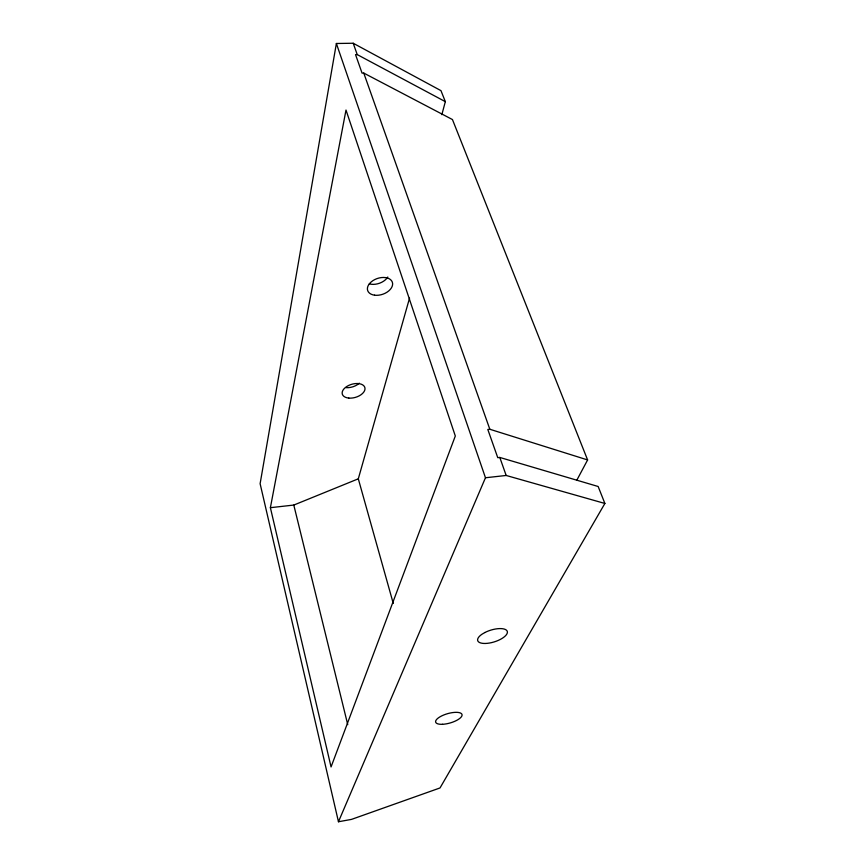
<?xml version="1.0" encoding="UTF-8"?>
<svg xmlns="http://www.w3.org/2000/svg" width="865" height="865" viewBox="0 0 865 865"><rect width="100%" height="100%" fill="white"/><g stroke="black" fill="none" stroke-linecap="round" stroke-linejoin="round"><path stroke-width="1.3" d="M441.842 114.677L445.334 101.648L440.966 90.641L353.212 43.25L336.377 43.488L260.116 483.697L338.464 821.75L351.536 819.382L440.015 787.95L604.884 503.462L598.148 486.498L499.797 457.444L497.753 457.661L487.806 429.462L489.828 429.256L587.605 459.942L576.847 480.14M270.388 507.69L346 110.05L455.314 436.003L331.057 766.952L270.388 507.69L293.797 505.063L358.305 478.821L409.556 298.101M338.464 821.75L485.47 477.761L336.377 43.488M485.47 477.761L506.176 475.469L604.884 503.462M587.605 459.942L452.449 119.554L363.776 73.082L362.067 73.114L355.537 54.625L357.234 54.592L445.334 101.648M353.212 43.25L357.234 54.592M363.776 73.082L489.828 429.256M499.797 457.444L506.176 475.469M358.305 478.821L393.272 603.446M293.797 505.063L347.741 724.643M359.321 383.184A11.678 6.855 -16.3 0 1 345.935 387.639M387.801 277.016A12.943 8.39 -18.7 0 1 369.312 283.861M484.908 632.51L481.816 634.337A15.494 6.131 -17.3 0 0 487.546 643.311A15.494 6.131 -17.3 0 0 507.333 631.569A15.494 6.131 -17.3 0 0 484.908 632.51M348.811 398.084A11.742 6.801 -16.3 0 0 364.965 388.028A11.742 6.801 -16.3 0 0 346.973 386.374A11.742 6.801 -16.3 0 0 348.811 398.084M374.523 295.181A13.029 8.336 -18.7 0 0 392.602 283.363A13.029 8.336 -18.7 0 0 372.901 280.638A13.029 8.336 -18.7 0 0 374.523 295.181M442.523 724.297A13.71 4.822 -16.1 0 0 462.083 714.89A13.71 4.822 -16.1 0 0 441.918 715.798A13.71 4.822 -16.1 0 0 442.523 724.297"/></g></svg>
